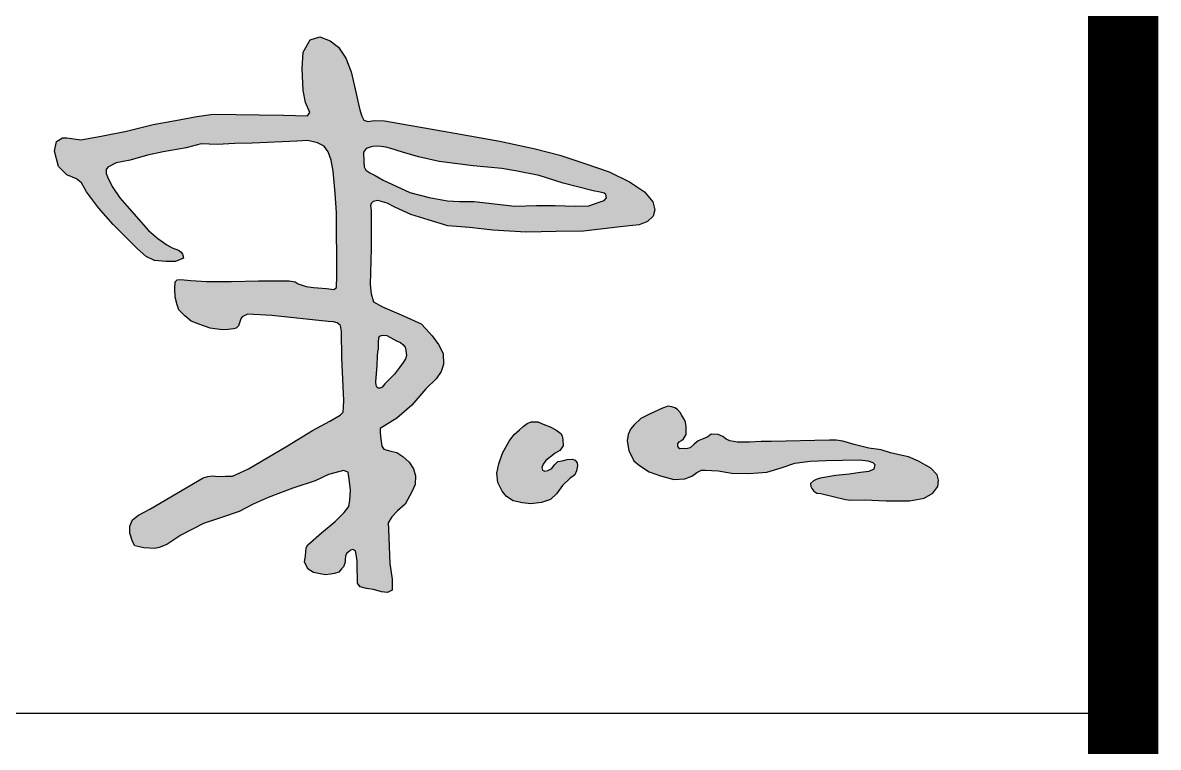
# Model space of a CAD drawing. Extents: x 33088 to 140010, y 13737 to 369010.
# Drawn here: x 90131 to 91743, y 302550 to 303578 of the extents above; entities that cross this region are included whole.
import ezdxf

# ---------------------------------------------------------------- set-up
doc = ezdxf.new("R2010")
doc.units = 0
doc.header["$LTSCALE"] = 1000
doc.header["$MEASUREMENT"] = 0
doc.layers.get('0').update_dxf_attribs({"linetype": 'CONTINUOUS'})
doc.layers.add('PUB_TITLE', color=4, linetype='CONTINUOUS')
doc.layers.add('TEL_TITLE', color=7, linetype='CONTINUOUS')

msp = doc.modelspace()

# ---------------------------------------------------------------- hatches: boundary and pattern name
h = msp.add_hatch(color=7)
h.paths.add_polyline_path([(90625.9, 303312.1), (90624.8, 303318.1), (90625.7, 303321.5), (90628.6, 303324.1), (90635.1, 303325.6), (90648.6, 303321.9), (90659.2, 303316.1), (90682, 303305.8), (90706.5, 303298), (90734.5, 303289.7), (90765.2, 303287.1), (90798.5, 303283.4), (90845.8, 303280.8), (90888.4, 303281.4), (90927.4, 303281.9), (90979.3, 303288.4), (91006.1, 303290.9), (91018, 303295.8), (91026.2, 303303.6), (91028.3, 303312.2), (91025.8, 303323.7), (91013.9, 303337.7), (90992.5, 303352), (90963.9, 303366.1), (90928.9, 303378.3), (90893.8, 303390), (90858.7, 303398.7), (90808.3, 303409.8), (90736.3, 303422.8), (90644.7, 303438.5), (90630.5, 303439.1), (90621, 303437.7), (90615.5, 303439.4), (90612.7, 303445.5), (90609.8, 303454.2), (90607.7, 303462.4), (90603.2, 303483.7), (90597.5, 303508.4), (90589.6, 303527.7), (90579.4, 303543.3), (90567.5, 303552.3), (90552.7, 303558), (90539.1, 303553.5), (90529.2, 303535.9), (90528, 303512.5), (90529.3, 303481.8), (90532.5, 303464.9), (90538.7, 303450.7), (90535.4, 303446), (90501.2, 303446.9), (90466.9, 303447.4), (90401.2, 303448.3), (90378.1, 303445), (90348, 303439), (90316.1, 303433.5), (90278.2, 303424.2), (90242.2, 303416.9), (90213.5, 303411.8), (90193.6, 303414.5), (90187.6, 303414.5), (90178.8, 303409.5), (90176.1, 303395.6), (90181.7, 303373.7), (90193.7, 303362.2), (90207.5, 303356.2), (90214.5, 303350.7), (90221.4, 303337.7), (90238.5, 303315.1), (90259.3, 303291.6), (90294.2, 303256.9), (90306.2, 303246), (90317.9, 303240.5), (90334.8, 303239.1), (90347.9, 303239.1), (90359.3, 303243.8), (90359, 303245.3), (90358.9, 303246.4), (90358, 303249.2), (90356.2, 303252.4), (90352.1, 303255.1), (90343.4, 303258.3), (90335.8, 303262.9), (90322.9, 303271.5), (90309.5, 303283), (90295.7, 303298.7), (90279, 303318.1), (90268.9, 303329.6), (90258.8, 303344), (90252.4, 303356.9), (90249.5, 303363.8), (90249.5, 303369.5), (90251.8, 303372.9), (90263.7, 303379.1), (90283.5, 303382.7), (90308.4, 303390), (90330.2, 303394.7), (90363, 303400.4), (90384.3, 303406.1), (90407.3, 303405), (90432.2, 303406.6), (90456.6, 303407.1), (90499.3, 303408.7), (90520, 303409.7), (90535.6, 303410.7), (90549.7, 303407.6), (90559, 303402.9), (90564.7, 303394.6), (90568.9, 303382.7), (90572, 303367.1), (90574.6, 303336), (90576.7, 303307.9), (90576.9, 303218.7), (90576.7, 303202.2), (90572.9, 303199.3), (90562.2, 303200.8), (90544, 303201.9), (90533.6, 303203.4), (90522.3, 303207.4), (90517.7, 303210.3), (90509.5, 303211.4), (90465.9, 303211.4), (90427.4, 303210.8), (90392.1, 303210.5), (90369.6, 303212.2), (90355.7, 303213.7), (90350.2, 303213.1), (90347.3, 303210.2), (90347, 303200.1), (90347.3, 303188.5), (90350.2, 303177.6), (90352.8, 303170.3), (90361.2, 303161.7), (90370.2, 303154.5), (90382.6, 303149.8), (90397, 303144.6), (90414.4, 303142.1), (90422.9, 303142.7), (90430.1, 303143.4), (90434.2, 303144.3), (90437.2, 303147.7), (90439.3, 303153.5), (90440.7, 303157.5), (90442.6, 303160.4), (90450, 303164.2), (90484.7, 303162.4), (90564.8, 303154.1), (90572.1, 303153.6), (90577.5, 303152.1), (90582.2, 303148), (90583.5, 303139.7), (90584, 303101.8), (90586.8, 303041.8), (90586.6, 303032.8), (90585.8, 303025.1), (90581.7, 303020.7), (90566.9, 303012.5), (90542.6, 302999.3), (90506.9, 302977.2), (90451.6, 302944.6), (90439.2, 302939), (90428.8, 302934.5), (90419.1, 302934.2), (90408.5, 302933.8), (90399.8, 302934.6), (90394, 302934), (90387.2, 302931.9), (90311.6, 302887.7), (90295.6, 302878.9), (90287.1, 302872.5), (90283, 302863.5), (90283, 302853.5), (90287.1, 302841.4), (90290.2, 302835.5), (90303.1, 302832.5), (90318.5, 302831.9), (90324.9, 302833), (90335.5, 302837.4), (90355.3, 302850.4), (90387.7, 302867.2), (90414.8, 302876.2), (90438.2, 302884.4), (90458.4, 302894.7), (90479.7, 302904.1), (90514.7, 302917.2), (90546, 302927.9), (90565.3, 302936.9), (90574.3, 302939), (90586.3, 302942.3), (90593.3, 302940.2), (90594.5, 302929.9), (90596.5, 302914.3), (90595.3, 302900.4), (90594.1, 302891.3), (90587.5, 302882.7), (90574.8, 302870), (90555, 302854), (90536, 302837.1), (90533.5, 302832.6), (90532.6, 302821.4), (90531.2, 302812.5), (90536.4, 302802.4), (90544, 302797.4), (90553.1, 302795.6), (90560.9, 302794.4), (90567.8, 302795.3), (90573.7, 302796), (90579.9, 302798.3), (90583.6, 302802.6), (90586.5, 302805.8), (90588.8, 302812.5), (90588.8, 302816.3), (90589.5, 302820.7), (90590.9, 302824.6), (90594.8, 302828), (90596.6, 302829.1), (90599.8, 302830.1), (90603.5, 302828.2), (90604.6, 302823.4), (90606, 302814.3), (90606.1, 302803.7), (90606.4, 302789.1), (90606.4, 302782.6), (90610, 302777.4), (90619.1, 302774.8), (90629.2, 302773.5), (90640.3, 302770.3), (90649, 302769.3), (90655.7, 302772.4), (90655.7, 302788.1), (90652.4, 302810.4), (90650.2, 302859.1), (90649.8, 302868.3), (90654.9, 302876.6), (90663, 302885), (90673.9, 302894.5), (90683.4, 302912.1), (90688.2, 302922.4), (90688.9, 302934.8), (90686, 302944.6), (90679.8, 302954.1), (90670.8, 302962.4), (90662.4, 302967.8), (90653.8, 302969.6), (90643.6, 302972.7), (90640.8, 302976.8), (90639.6, 302986.9), (90638.7, 302995.9), (90638.3, 303001.9), (90662.3, 303016.5), (90683.3, 303035.2), (90703.4, 303058.4), (90718, 303072.3), (90725.3, 303082.9), (90728.6, 303092.8), (90727.9, 303108.6), (90721.3, 303121.4), (90712.2, 303133.4), (90703.4, 303143.6), (90696.8, 303150.6), (90668.3, 303163.4), (90641.9, 303174.5), (90629.2, 303181.9), (90625.7, 303192.9), (90624.5, 303206.4), (90625.9, 303257.3)])
h.paths.add_polyline_path([(90643, 303354.6), (90631.6, 303361), (90623.8, 303364.9), (90618.3, 303368.8), (90615.6, 303373.6), (90615.1, 303380.4), (90614.9, 303394.1), (90616.3, 303395.9), (90617.6, 303398), (90620.2, 303400.1), (90624.2, 303401.4), (90628, 303402.2), (90634.8, 303402.5), (90640.1, 303402.4), (90646.5, 303401.4), (90653.5, 303399.2), (90670.2, 303394.1), (90692.8, 303387.6), (90722.4, 303381.1), (90770.7, 303375), (90811.2, 303370.9), (90830.9, 303367.8), (90864.2, 303361), (90898.5, 303350.1), (90940.9, 303339.3), (90951.1, 303337.5), (90956.4, 303335.8), (90959, 303334.2), (90959.6, 303331.6), (90959.9, 303329.3), (90956.8, 303325.5), (90949.3, 303323.3), (90935, 303317.9), (90915.2, 303317.7), (90887.1, 303318.3), (90860.3, 303318.3), (90829.9, 303317.7), (90771.9, 303324.1), (90751.4, 303324.1), (90733.9, 303325.3), (90708.2, 303330), (90680.7, 303337)], flags=16)
h.paths.add_polyline_path([(90640.2, 303134), (90643.4, 303134.6), (90648.1, 303134), (90661.7, 303126.4), (90667.2, 303124.1), (90670.8, 303121.1), (90673.8, 303117.5), (90675.2, 303112.9), (90675.9, 303105.8), (90674.3, 303100.8), (90671.3, 303095.5), (90666, 303088.7), (90658.7, 303079.1), (90651.6, 303072), (90645.2, 303065.6), (90641.3, 303060.8), (90638.6, 303059.2), (90635.6, 303059.3), (90634.1, 303060.2), (90632.7, 303062.8), (90632.6, 303068.3), (90634.1, 303091.3), (90634.7, 303104.9), (90635.3, 303111), (90636.1, 303115.3), (90636.1, 303124.5), (90636.6, 303130.9), (90637.7, 303133.1)], flags=16)
h = msp.add_hatch(color=7)
h.paths.add_polyline_path([(90907.6, 302931), (90914.8, 302936.4), (90917.4, 302942), (90918.9, 302949), (90918.4, 302953.3), (90915.3, 302956.9), (90911.2, 302958.7), (90904.2, 302958), (90897, 302956.2), (90890.6, 302955.1), (90886.2, 302950.5), (90882.1, 302945.1), (90876.7, 302942.3), (90872.1, 302941.3), (90869, 302942.8), (90868, 302946.7), (90870.1, 302951.3), (90873.9, 302956.4), (90886.8, 302967.1), (90893.7, 302970.9), (90898.2, 302977.5), (90898, 302986), (90897, 302991.5), (90895.1, 302995.1), (90888, 303000.2), (90879.7, 303004.3), (90870.1, 303008.3), (90862.2, 303011.6), (90853, 303011.6), (90847.1, 303008.9), (90841.8, 303004.7), (90836.4, 302999.9), (90828.7, 302993.4), (90821.5, 302984.2), (90812, 302967.2), (90807.1, 302952), (90804, 302938.6), (90805.5, 302925.5), (90811.7, 302913.2), (90817.9, 302905.5), (90827.4, 302899.4), (90840.7, 302896.5), (90852.3, 302895), (90867.5, 302896.8), (90880.3, 302901.2), (90888.8, 302909.4), (90897.3, 302920.9)])
h.paths.add_polyline_path([(91388.5, 302961.9), (91375.3, 302964.5), (91363.3, 302967.4), (91349.7, 302971.8), (91332.2, 302974.3), (91311.7, 302979.4), (91295.6, 302984.2), (91285.8, 302985.6), (91276.3, 302985.6), (91193.9, 302983.7), (91179.3, 302983.7), (91162.8, 302982.7), (91145.3, 302982.4), (91134.8, 302984.7), (91129.6, 302986.8), (91125.3, 302990.6), (91118.6, 302993.7), (91108.5, 302994), (91103.9, 302990.4), (91097.2, 302987.5), (91090, 302984.7), (91084.4, 302979.8), (91078.6, 302974.7), (91073, 302973), (91068.8, 302973.5), (91063.8, 302973.3), (91061.3, 302976.6), (91061, 302980.2), (91063, 302983), (91066.6, 302985.2), (91069.2, 302987.4), (91072.8, 302993.6), (91073.2, 302999.7), (91072.9, 303004.2), (91072.1, 303010.9), (91070, 303015.4), (91066.8, 303020.5), (91064.6, 303024.9), (91060.5, 303028.9), (91056.8, 303031.3), (91052.7, 303032.8), (91046.9, 303033.7), (91044.5, 303032.9), (91042.2, 303031.7), (91039.5, 303030.8), (91021.9, 303022.8), (91008.8, 303016.2), (90999.2, 303007.4), (90993.8, 303001.2), (90990.5, 302993.6), (90989, 302984.4), (90991.6, 302970.9), (90998.9, 302956), (91006.9, 302949.4), (91020.4, 302940.6), (91036.5, 302934.8), (91055.5, 302929.7), (91070.9, 302930.4), (91081.1, 302934.4), (91088.1, 302939.5), (91094.6, 302942.8), (91100.5, 302942.8), (91118.4, 302942.1), (91137.9, 302938.4), (91162.1, 302938), (91187.5, 302939.8), (91208, 302946.1), (91227.3, 302952.6), (91248.9, 302955.5), (91271.7, 302956.6), (91295, 302957.2), (91319.6, 302957.6), (91330.9, 302956.2), (91338.1, 302953.9), (91341, 302951), (91339.6, 302944.1), (91332.3, 302941.1), (91320.5, 302939.6), (91304.6, 302937.4), (91285.7, 302935.2), (91263.5, 302931.7), (91257.6, 302929.6), (91253.9, 302927.6), (91249.4, 302923.8), (91249.8, 302919.7), (91251.2, 302916.7), (91254.4, 302913), (91258.5, 302910.3), (91264.4, 302909.7), (91299.4, 302901.1), (91306.6, 302900.2), (91326, 302900.6), (91357, 302899.5), (91389.9, 302899.5), (91410.8, 302903.1), (91423.2, 302910.1), (91430.5, 302919.9), (91431.2, 302928.7), (91429.4, 302936.4), (91420.6, 302945.5), (91413, 302949.9), (91402.7, 302955.7)])

# ---------------------------------------------------------------- linework, layer by layer
for points in [[(90359.3, 303243.8), (90347.9, 303239.1), (90334.8, 303239.1), (90317.9, 303240.5), (90306.2, 303246), (90294.2, 303256.9), (90259.3, 303291.6), (90238.5, 303315.1), (90221.4, 303337.7), (90214.5, 303350.7), (90207.5, 303356.2), (90193.7, 303362.2), (90181.7, 303373.7), (90176.1, 303395.6), (90178.8, 303409.5), (90187.6, 303414.5), (90193.6, 303414.5), (90213.5, 303411.8), (90242.2, 303416.9), (90278.2, 303424.2), (90316.1, 303433.5), (90348, 303439), (90378.1, 303445), (90401.2, 303448.3), (90466.9, 303447.4), (90501.2, 303446.9), (90535.4, 303446), (90538.7, 303450.7), (90532.5, 303464.9), (90529.3, 303481.8), (90528, 303512.5), (90529.2, 303535.9), (90539.1, 303553.5), (90552.7, 303558), (90567.5, 303552.3), (90579.4, 303543.3), (90589.6, 303527.7), (90597.5, 303508.4), (90603.2, 303483.7), (90607.7, 303462.4), (90609.8, 303454.2), (90612.7, 303445.5), (90615.5, 303439.4), (90621, 303437.7), (90630.5, 303439.1), (90644.7, 303438.5), (90736.3, 303422.8), (90808.3, 303409.8), (90858.7, 303398.7), (90893.8, 303390), (90928.9, 303378.3), (90963.9, 303366.1), (90992.5, 303352), (91013.9, 303337.7), (91025.8, 303323.7), (91028.3, 303312.2), (91026.2, 303303.6), (91018, 303295.8), (91006.1, 303290.9), (90979.3, 303288.4), (90927.4, 303281.9), (90888.4, 303281.4), (90845.8, 303280.8), (90798.5, 303283.4), (90765.2, 303287.1), (90734.5, 303289.7), (90706.5, 303298), (90682, 303305.8), (90659.2, 303316.1), (90648.6, 303321.9), (90635.1, 303325.6), (90628.6, 303324.1), (90625.7, 303321.5), (90624.8, 303318.1), (90625.9, 303312.1), (90625.9, 303257.3), (90624.5, 303206.4), (90625.7, 303192.9), (90629.2, 303181.9), (90641.9, 303174.5), (90668.3, 303163.4), (90696.8, 303150.6), (90703.4, 303143.6), (90712.2, 303133.4), (90721.3, 303121.4), (90727.9, 303108.6), (90728.6, 303092.8), (90725.3, 303082.9), (90718, 303072.3), (90703.4, 303058.4), (90683.3, 303035.2), (90662.3, 303016.5), (90638.3, 303001.9), (90638.7, 302995.9), (90639.6, 302986.9), (90640.8, 302976.8), (90643.6, 302972.7), (90653.8, 302969.6), (90662.4, 302967.8), (90670.8, 302962.4), (90679.8, 302954.1), (90686, 302944.6), (90688.9, 302934.8), (90688.2, 302922.4), (90683.4, 302912.1), (90673.9, 302894.5), (90663, 302885), (90654.9, 302876.6), (90649.8, 302868.3), (90650.2, 302859.1), (90652.4, 302810.4), (90655.7, 302788.1), (90655.7, 302772.4), (90649, 302769.3), (90640.3, 302770.3), (90629.2, 302773.5), (90619.1, 302774.8), (90610, 302777.4), (90606.4, 302782.6), (90606.4, 302789.1), (90606.1, 302803.7), (90606, 302814.3), (90604.6, 302823.4), (90603.5, 302828.2), (90599.8, 302830.1), (90596.6, 302829.1), (90594.8, 302828), (90590.9, 302824.6), (90589.5, 302820.7), (90588.8, 302816.3), (90588.8, 302812.5), (90586.5, 302805.8), (90583.6, 302802.6), (90579.9, 302798.3), (90573.7, 302796), (90567.8, 302795.3), (90560.9, 302794.4), (90553.1, 302795.6), (90544, 302797.4), (90536.4, 302802.4), (90531.2, 302812.5), (90532.6, 302821.4), (90533.5, 302832.6), (90536, 302837.1), (90555, 302854), (90574.8, 302870), (90587.5, 302882.7), (90594.1, 302891.3), (90595.3, 302900.4), (90596.5, 302914.3), (90594.5, 302929.9), (90593.3, 302940.2), (90586.3, 302942.3), (90574.3, 302939), (90565.3, 302936.9), (90546, 302927.9), (90514.7, 302917.2), (90479.7, 302904.1), (90458.4, 302894.7), (90438.2, 302884.4), (90414.8, 302876.2), (90387.7, 302867.2), (90355.3, 302850.4), (90335.5, 302837.4), (90324.9, 302833), (90318.5, 302831.9), (90303.1, 302832.5), (90290.2, 302835.5), (90287.1, 302841.4), (90283, 302853.5), (90283, 302863.5), (90287.1, 302872.5), (90295.6, 302878.9), (90311.6, 302887.7), (90387.2, 302931.9), (90394, 302934), (90399.8, 302934.6), (90408.5, 302933.8), (90419.1, 302934.2), (90428.8, 302934.5), (90439.2, 302939), (90451.6, 302944.6), (90506.9, 302977.2), (90542.6, 302999.3), (90566.9, 303012.5), (90581.7, 303020.7), (90585.8, 303025.1), (90586.6, 303032.8), (90586.8, 303041.8), (90584, 303101.8), (90583.5, 303139.7), (90582.2, 303148), (90577.5, 303152.1), (90572.1, 303153.6), (90564.8, 303154.1), (90484.7, 303162.4), (90450, 303164.2), (90442.6, 303160.4), (90440.7, 303157.5), (90439.3, 303153.5), (90437.2, 303147.7), (90434.2, 303144.3), (90430.1, 303143.4), (90422.9, 303142.7), (90414.4, 303142.1), (90397, 303144.6), (90382.6, 303149.8), (90370.2, 303154.5), (90361.2, 303161.7), (90352.8, 303170.3), (90350.2, 303177.6), (90347.3, 303188.5), (90347, 303200.1), (90347.3, 303210.2), (90350.2, 303213.1), (90355.7, 303213.7), (90369.6, 303212.2), (90392.1, 303210.5), (90427.4, 303210.8), (90465.9, 303211.4), (90509.5, 303211.4), (90517.7, 303210.3), (90522.3, 303207.4), (90533.6, 303203.4), (90544, 303201.9), (90562.2, 303200.8), (90572.9, 303199.3), (90576.7, 303202.2), (90576.9, 303218.7), (90576.7, 303307.9), (90574.6, 303336), (90572, 303367.1), (90568.9, 303382.7), (90564.7, 303394.6), (90559, 303402.9), (90549.7, 303407.6), (90535.6, 303410.7), (90520, 303409.7), (90499.3, 303408.7), (90456.6, 303407.1), (90432.2, 303406.6), (90407.3, 303405), (90384.3, 303406.1), (90363, 303400.4), (90330.2, 303394.7), (90308.4, 303390), (90283.5, 303382.7), (90263.7, 303379.1), (90251.8, 303372.9), (90249.5, 303369.5), (90249.5, 303363.8), (90252.4, 303356.9), (90258.8, 303344), (90268.9, 303329.6), (90279, 303318.1), (90295.7, 303298.7), (90309.5, 303283), (90322.9, 303271.5), (90335.8, 303262.9), (90343.4, 303258.3), (90352.1, 303255.1), (90356.2, 303252.4), (90358, 303249.2), (90358.9, 303246.4), (90359, 303245.3)], [(90614.9, 303394.1), (90615.1, 303380.4), (90615.6, 303373.6), (90618.3, 303368.8), (90623.8, 303364.9), (90631.6, 303361), (90643, 303354.6), (90680.7, 303337), (90708.2, 303330), (90733.9, 303325.3), (90751.4, 303324.1), (90771.9, 303324.1), (90829.9, 303317.7), (90860.3, 303318.3), (90887.1, 303318.3), (90915.2, 303317.7), (90935, 303317.9), (90949.3, 303323.3), (90956.8, 303325.5), (90959.9, 303329.3), (90959.6, 303331.6), (90959, 303334.2), (90956.4, 303335.8), (90951.1, 303337.5), (90940.9, 303339.3), (90898.5, 303350.1), (90864.2, 303361), (90830.9, 303367.8), (90811.2, 303370.9), (90770.7, 303375), (90722.4, 303381.1), (90692.8, 303387.6), (90670.2, 303394.1), (90653.5, 303399.2), (90646.5, 303401.4), (90640.1, 303402.4), (90634.8, 303402.5), (90628, 303402.2), (90624.2, 303401.4), (90620.2, 303400.1), (90617.6, 303398), (90616.3, 303395.9)], [(90636.1, 303115.3), (90636.1, 303124.5), (90636.6, 303130.9), (90637.7, 303133.1), (90640.2, 303134), (90643.4, 303134.6), (90648.1, 303134), (90661.7, 303126.4), (90667.2, 303124.1), (90670.8, 303121.1), (90673.8, 303117.5), (90675.2, 303112.9), (90675.9, 303105.8), (90674.3, 303100.8), (90671.3, 303095.5), (90666, 303088.7), (90658.7, 303079.1), (90651.6, 303072), (90645.2, 303065.6), (90641.3, 303060.8), (90638.6, 303059.2), (90635.6, 303059.3), (90634.1, 303060.2), (90632.7, 303062.8), (90632.6, 303068.3), (90634.1, 303091.3), (90634.7, 303104.9), (90635.3, 303111)], [(91039.5, 303030.8), (91021.9, 303022.8), (91008.8, 303016.2), (90999.2, 303007.4), (90993.8, 303001.2), (90990.5, 302993.6), (90989, 302984.4), (90991.6, 302970.9), (90998.9, 302956), (91006.9, 302949.4), (91020.4, 302940.6), (91036.5, 302934.8), (91055.5, 302929.7), (91070.9, 302930.4), (91081.1, 302934.4), (91088.1, 302939.5), (91094.6, 302942.8), (91100.5, 302942.8), (91118.4, 302942.1), (91137.9, 302938.4), (91162.1, 302938), (91187.5, 302939.8), (91208, 302946.1), (91227.3, 302952.6), (91248.9, 302955.5), (91271.7, 302956.6), (91295, 302957.2), (91319.6, 302957.6), (91330.9, 302956.2), (91338.1, 302953.9), (91341, 302951), (91339.6, 302944.1), (91332.3, 302941.1), (91320.5, 302939.6), (91304.6, 302937.4), (91285.7, 302935.2), (91263.5, 302931.7), (91257.6, 302929.6), (91253.9, 302927.6), (91249.4, 302923.8), (91249.8, 302919.7), (91251.2, 302916.7), (91254.4, 302913), (91258.5, 302910.3), (91264.4, 302909.7), (91299.4, 302901.1), (91306.6, 302900.2), (91326, 302900.6), (91357, 302899.5), (91389.9, 302899.5), (91410.8, 302903.1), (91423.2, 302910.1), (91430.5, 302919.9), (91431.2, 302928.7), (91429.4, 302936.4), (91420.6, 302945.5), (91413, 302949.9), (91402.7, 302955.7), (91388.5, 302961.9), (91375.3, 302964.5), (91363.3, 302967.4), (91349.7, 302971.8), (91332.2, 302974.3), (91311.7, 302979.4), (91295.6, 302984.2), (91285.8, 302985.6), (91276.3, 302985.6), (91193.9, 302983.7), (91179.3, 302983.7), (91162.8, 302982.7), (91145.3, 302982.4), (91134.8, 302984.7), (91129.6, 302986.8), (91125.3, 302990.6), (91118.6, 302993.7), (91108.5, 302994), (91103.9, 302990.4), (91097.2, 302987.5), (91090, 302984.7), (91084.4, 302979.8), (91078.6, 302974.7), (91073, 302973), (91068.8, 302973.5), (91063.8, 302973.3), (91061.3, 302976.6), (91061, 302980.2), (91063, 302983), (91066.6, 302985.2), (91069.2, 302987.4), (91072.8, 302993.6), (91073.2, 302999.7), (91072.9, 303004.2), (91072.1, 303010.9), (91070, 303015.4), (91066.8, 303020.5), (91064.6, 303024.9), (91060.5, 303028.9), (91056.8, 303031.3), (91052.7, 303032.8), (91046.9, 303033.7), (91044.5, 303032.9), (91042.2, 303031.7)], [(90847.1, 303008.9), (90853, 303011.6), (90862.2, 303011.6), (90870.1, 303008.3), (90879.7, 303004.3), (90888, 303000.2), (90895.1, 302995.1), (90897, 302991.5), (90898, 302986), (90898.2, 302977.5), (90893.7, 302970.9), (90886.8, 302967.1), (90873.9, 302956.4), (90870.1, 302951.3), (90868, 302946.7), (90869, 302942.8), (90872.1, 302941.3), (90876.7, 302942.3), (90882.1, 302945.1), (90886.2, 302950.5), (90890.6, 302955.1), (90897, 302956.2), (90904.2, 302958), (90911.2, 302958.7), (90915.3, 302956.9), (90918.4, 302953.3), (90918.9, 302949), (90917.4, 302942), (90914.8, 302936.4), (90907.6, 302931), (90897.3, 302920.9), (90888.8, 302909.4), (90880.3, 302901.2), (90867.5, 302896.8), (90852.3, 302895), (90840.7, 302896.5), (90827.4, 302899.4), (90817.9, 302905.5), (90811.7, 302913.2), (90805.5, 302925.5), (90804, 302938.6), (90807.1, 302952), (90812, 302967.2), (90821.5, 302984.2), (90828.7, 302993.4), (90836.4, 302999.9), (90841.8, 303004.7)]]:
    msp.add_lwpolyline(points, close=True)
at = {"layer": 'PUB_TITLE', "color": 4}
msp.add_line((86193.4, 302597.8), (91693.4, 302597.8), dxfattribs=at)
at = {"layer": 'TEL_TITLE', "const_width": 100}
msp.add_lwpolyline([(35793.4, 281333.7), (91693.4, 281333.7), (91693.4, 321333.7), (35793.4, 321333.7)], close=True, dxfattribs=at)

doc.saveas('drawing.dxf')
